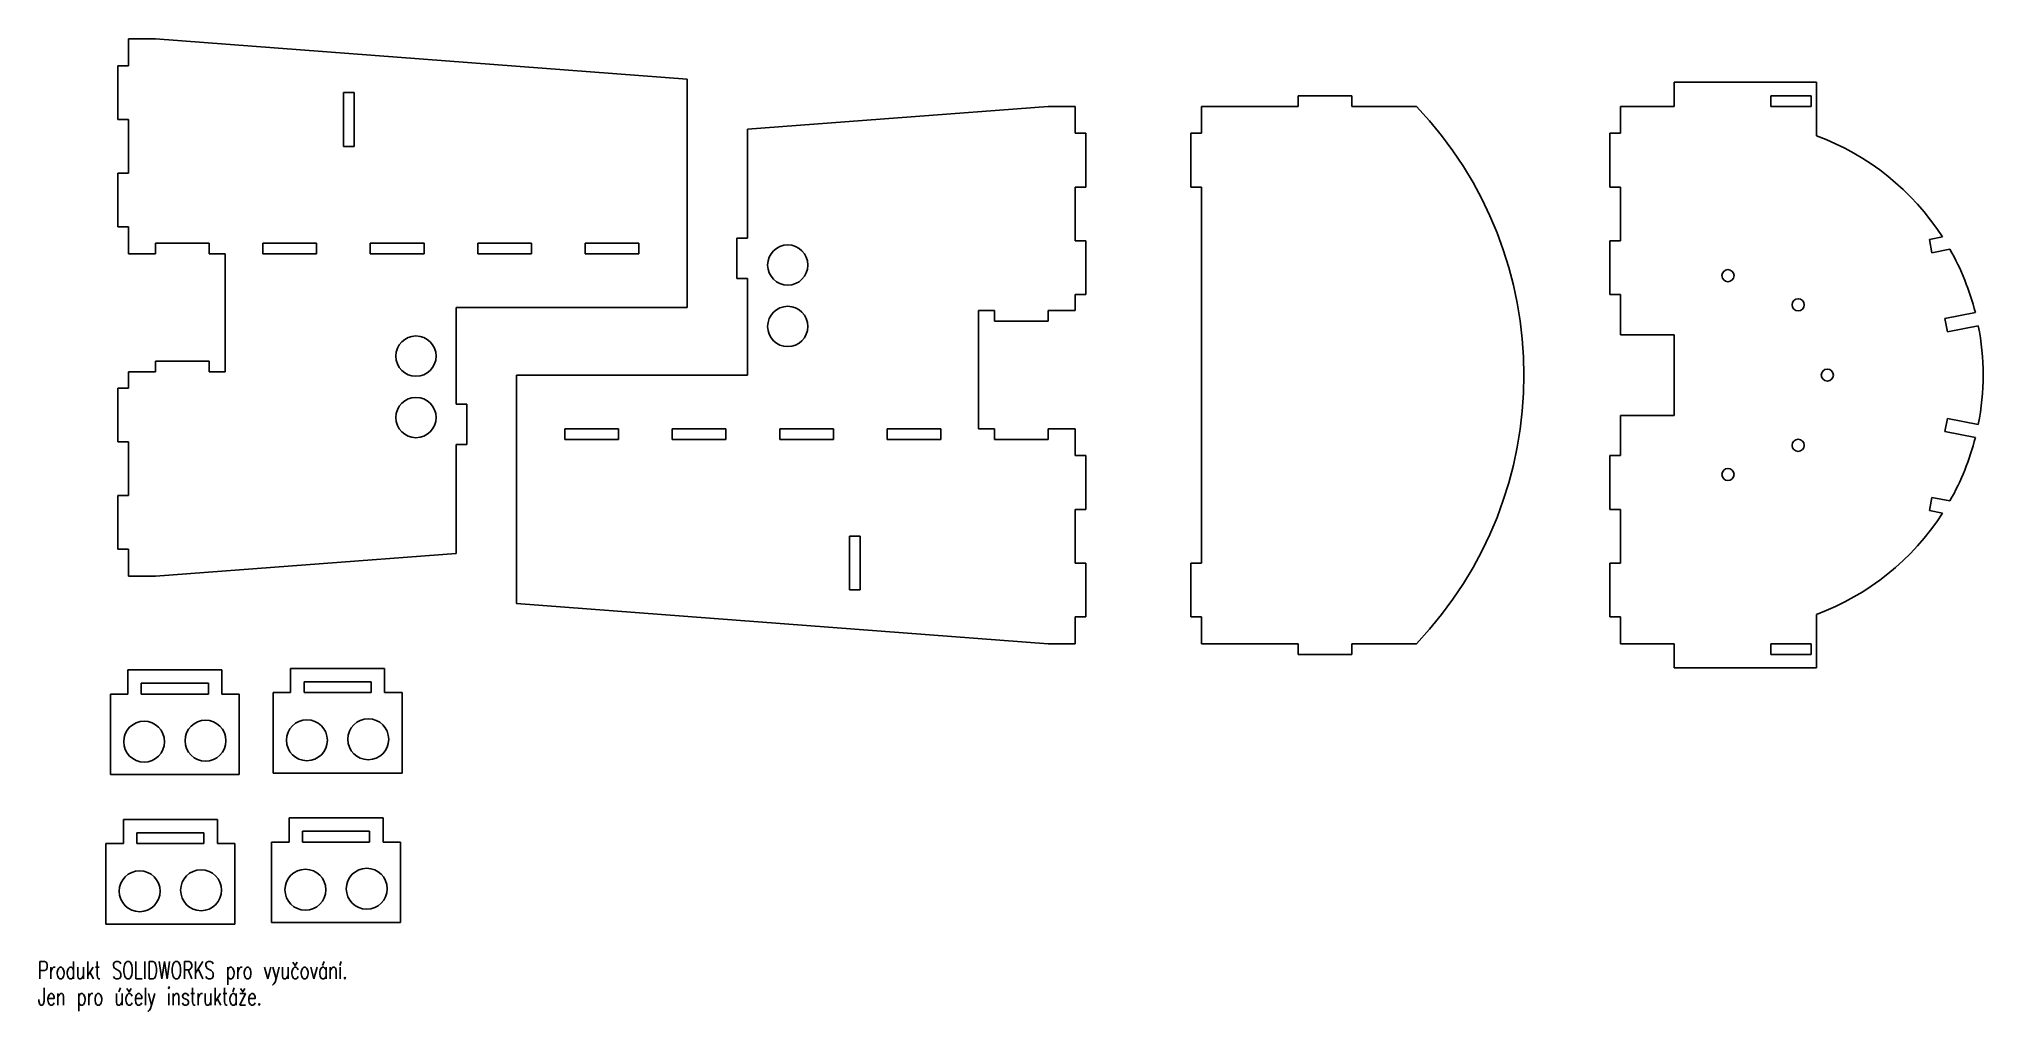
# Model space of a CAD drawing. Header units: millimetres. Extents: x 0 to 724, y 0 to 362.
import ezdxf

# ---------------------------------------------------------------- set-up
doc = ezdxf.new("R2010")
doc.units = ezdxf.units.MM
doc.styles.add('SLDTEXTSTYLE0', font='TXT', dxfattribs={"width": 0.7, "bigfont": 'bigfont'})

msp = doc.modelspace()

# ---------------------------------------------------------------- linework, layer by layer
at = {"color": 7, "linetype": 'Continuous', "lineweight": 25}
for p, q in [((33.79, 361.64), (33.79, 351.64)), ((33.79, 361.64), (43.79, 361.64)), ((241.79, 346.64), (43.79, 361.64)), ((29.79, 351.64), (29.79, 331.64)), ((29.79, 351.64), (33.79, 351.64)), ((117.79, 341.64), (113.79, 341.64)), ((113.79, 341.64), (113.79, 321.64)), ((117.79, 341.64), (117.79, 321.64)), ((241.79, 346.64), (241.79, 261.64)), ((469.31, 336.5), (469.31, 340.5)), ((469.31, 340.5), (489.31, 340.5)), ((489.31, 336.5), (489.31, 340.5)), ((609.3, 336.5), (609.3, 345.5)), ((609.3, 345.5), (662.3, 345.5)), ((645.3, 340.5), (660.3, 340.5)), ((645.3, 336.5), (645.3, 340.5)), ((660.3, 336.5), (660.3, 340.5)), ((662.3, 325.58), (662.3, 345.5)), ((376.22, 336.5), (264.22, 328.01)), ((386.22, 336.5), (376.22, 336.5)), ((386.22, 336.5), (386.22, 326.5)), ((433.31, 336.5), (469.31, 336.5)), ((433.31, 326.5), (433.31, 336.5)), ((489.31, 336.5), (513.31, 336.5)), ((589.3, 326.5), (589.3, 336.5)), ((609.3, 336.5), (589.3, 336.5)), ((660.3, 336.5), (645.3, 336.5)), ((29.79, 331.64), (33.79, 331.64)), ((33.79, 331.64), (33.79, 311.64)), ((264.22, 328.01), (264.22, 287.5)), ((390.22, 326.5), (386.22, 326.5)), ((390.22, 306.5), (390.22, 326.5)), ((433.31, 326.5), (429.31, 326.5)), ((429.31, 306.5), (429.31, 326.5)), ((585.3, 306.5), (585.3, 326.5)), ((589.3, 326.5), (585.3, 326.5)), ((117.79, 321.64), (113.79, 321.64)), ((29.79, 311.64), (29.79, 291.64)), ((29.79, 311.64), (33.79, 311.64)), ((390.22, 306.5), (386.22, 306.5)), ((386.22, 306.5), (386.22, 286.5)), ((433.31, 306.5), (429.31, 306.5)), ((433.31, 166.5), (433.31, 306.5)), ((589.3, 306.5), (585.3, 306.5)), ((589.3, 286.5), (589.3, 306.5)), ((29.79, 291.64), (33.79, 291.64)), ((33.79, 291.64), (33.79, 281.64)), ((43.79, 285.64), (63.79, 285.64)), ((43.79, 281.64), (43.79, 285.64)), ((63.79, 281.64), (63.79, 285.64)), ((83.79, 285.64), (103.79, 285.64)), ((83.79, 281.64), (83.79, 285.64)), ((103.79, 281.64), (103.79, 285.64)), ((123.79, 285.64), (143.79, 285.64)), ((123.79, 281.64), (123.79, 285.64)), ((143.79, 281.64), (143.79, 285.64)), ((163.79, 285.64), (183.79, 285.64)), ((163.79, 281.64), (163.79, 285.64)), ((183.79, 281.64), (183.79, 285.64)), ((203.79, 285.64), (223.79, 285.64)), ((203.79, 281.64), (203.79, 285.64)), ((223.79, 281.64), (223.79, 285.64)), ((260.22, 272.5), (260.22, 287.5)), ((264.22, 287.5), (260.22, 287.5)), ((390.22, 286.5), (386.22, 286.5)), ((390.22, 266.5), (390.22, 286.5)), ((585.3, 266.5), (585.3, 286.5)), ((589.3, 286.5), (585.3, 286.5)), ((709.18, 287.91), (704.28, 286.95)), ((704.28, 286.95), (705.24, 282.04)), ((705.24, 282.04), (711.94, 283.36)), ((43.79, 281.64), (33.79, 281.64)), ((69.79, 281.64), (63.79, 281.64)), ((69.79, 281.64), (69.79, 237.64)), ((83.79, 281.64), (103.79, 281.64)), ((123.79, 281.64), (143.79, 281.64)), ((163.79, 281.64), (183.79, 281.64)), ((203.79, 281.64), (223.79, 281.64)), ((264.22, 272.5), (260.22, 272.5)), ((264.22, 272.5), (264.22, 236.5)), ((155.79, 261.64), (241.79, 261.64)), ((155.79, 225.64), (155.79, 261.64)), ((390.22, 266.5), (386.22, 266.5)), ((386.22, 266.5), (386.22, 260.5)), ((589.3, 266.5), (585.3, 266.5)), ((589.3, 251.5), (589.3, 266.5)), ((350.22, 260.5), (356.22, 260.5)), ((350.22, 216.5), (350.22, 260.5)), ((356.22, 260.5), (356.22, 256.5)), ((356.22, 256.5), (376.22, 256.5)), ((376.22, 260.5), (386.22, 260.5)), ((376.22, 260.5), (376.22, 256.5)), ((721.41, 259.75), (710.08, 257.51)), ((710.08, 257.51), (711.05, 252.61)), ((711.05, 252.61), (722.51, 254.87)), ((589.3, 251.5), (609.3, 251.5)), ((609.3, 221.5), (609.3, 251.5)), ((43.79, 237.64), (43.79, 241.64)), ((63.79, 241.64), (43.79, 241.64)), ((63.79, 237.64), (63.79, 241.64)), ((33.79, 231.64), (33.79, 237.64)), ((43.79, 237.64), (33.79, 237.64)), ((69.79, 237.64), (63.79, 237.64)), ((178.22, 151.5), (178.22, 236.5)), ((264.22, 236.5), (178.22, 236.5)), ((29.79, 231.64), (29.79, 211.64)), ((29.79, 231.64), (33.79, 231.64)), ((155.79, 225.64), (159.79, 225.64)), ((159.79, 225.64), (159.79, 210.64)), ((589.3, 206.5), (589.3, 221.5)), ((589.3, 221.5), (609.3, 221.5)), ((710.08, 215.48), (711.05, 220.38)), ((711.05, 220.38), (722.51, 218.12)), ((29.79, 211.64), (33.79, 211.64)), ((33.79, 191.64), (33.79, 211.64)), ((155.79, 210.64), (159.79, 210.64)), ((155.79, 170.13), (155.79, 210.64)), ((216.22, 216.5), (196.22, 216.5)), ((196.22, 216.5), (196.22, 212.5)), ((216.22, 212.5), (196.22, 212.5)), ((216.22, 216.5), (216.22, 212.5)), ((256.22, 216.5), (236.22, 216.5)), ((236.22, 216.5), (236.22, 212.5)), ((256.22, 212.5), (236.22, 212.5)), ((256.22, 216.5), (256.22, 212.5)), ((296.22, 216.5), (276.22, 216.5)), ((276.22, 216.5), (276.22, 212.5)), ((296.22, 212.5), (276.22, 212.5)), ((296.22, 216.5), (296.22, 212.5)), ((336.22, 216.5), (316.22, 216.5)), ((316.22, 216.5), (316.22, 212.5)), ((336.22, 212.5), (316.22, 212.5)), ((336.22, 216.5), (336.22, 212.5)), ((350.22, 216.5), (356.22, 216.5)), ((356.22, 216.5), (356.22, 212.5)), ((376.22, 212.5), (356.22, 212.5)), ((376.22, 216.5), (376.22, 212.5)), ((376.22, 216.5), (386.22, 216.5)), ((386.22, 206.5), (386.22, 216.5)), ((721.41, 213.24), (710.08, 215.48)), ((390.22, 206.5), (386.22, 206.5)), ((390.22, 186.5), (390.22, 206.5)), ((585.3, 186.5), (585.3, 206.5)), ((589.3, 206.5), (585.3, 206.5)), ((29.79, 191.64), (29.79, 171.64)), ((29.79, 191.64), (33.79, 191.64)), ((704.28, 186.04), (705.24, 190.95)), ((705.24, 190.95), (711.94, 189.63)), ((390.22, 186.5), (386.22, 186.5)), ((386.22, 166.5), (386.22, 186.5)), ((589.3, 186.5), (585.3, 186.5)), ((589.3, 166.5), (589.3, 186.5)), ((709.18, 185.08), (704.28, 186.04)), ((302.22, 176.5), (306.22, 176.5)), ((302.22, 156.5), (302.22, 176.5)), ((306.22, 156.5), (306.22, 176.5)), ((29.79, 171.64), (33.79, 171.64)), ((33.79, 161.64), (33.79, 171.64)), ((43.79, 161.64), (155.79, 170.13)), ((33.79, 161.64), (43.79, 161.64)), ((390.22, 166.5), (386.22, 166.5)), ((390.22, 146.5), (390.22, 166.5)), ((433.31, 166.5), (429.31, 166.5)), ((429.31, 146.5), (429.31, 166.5)), ((585.3, 146.5), (585.3, 166.5)), ((589.3, 166.5), (585.3, 166.5)), ((302.22, 156.5), (306.22, 156.5)), ((178.22, 151.5), (376.22, 136.5)), ((390.22, 146.5), (386.22, 146.5)), ((386.22, 136.5), (386.22, 146.5)), ((433.31, 146.5), (429.31, 146.5)), ((433.31, 136.5), (433.31, 146.5)), ((589.3, 146.5), (585.3, 146.5)), ((589.3, 136.5), (589.3, 146.5)), ((662.3, 147.41), (662.3, 127.5)), ((386.22, 136.5), (376.22, 136.5)), ((433.31, 136.5), (469.31, 136.5)), ((469.31, 136.5), (469.31, 132.5)), ((469.31, 132.5), (489.31, 132.5)), ((489.31, 136.5), (513.31, 136.5)), ((489.31, 136.5), (489.31, 132.5)), ((609.3, 136.5), (589.3, 136.5)), ((609.3, 136.5), (609.3, 127.5)), ((660.3, 136.5), (645.3, 136.5)), ((645.3, 136.5), (645.3, 132.5)), ((645.3, 132.5), (660.3, 132.5)), ((660.3, 136.5), (660.3, 132.5)), ((33.51, 117.76), (33.51, 126.76)), ((33.51, 126.76), (68.51, 126.76)), ((68.51, 117.76), (68.51, 126.76)), ((94.11, 118.29), (94.11, 127.29)), ((94.11, 127.29), (129.11, 127.29)), ((129.11, 118.29), (129.11, 127.29)), ((609.3, 127.5), (662.3, 127.5)), ((27.01, 117.76), (27.01, 87.76)), ((27.01, 117.76), (33.51, 117.76)), ((63.51, 121.76), (38.51, 121.76)), ((38.51, 117.76), (38.51, 121.76)), ((38.51, 117.76), (63.51, 117.76)), ((63.51, 117.76), (63.51, 121.76)), ((68.51, 117.76), (75.01, 117.76)), ((75.01, 117.76), (75.01, 87.76)), ((87.61, 118.29), (87.61, 88.29)), ((87.61, 118.29), (94.11, 118.29)), ((124.11, 122.29), (99.11, 122.29)), ((99.11, 118.29), (99.11, 122.29)), ((99.11, 118.29), (124.11, 118.29)), ((124.11, 118.29), (124.11, 122.29)), ((129.11, 118.29), (135.61, 118.29)), ((135.61, 118.29), (135.61, 88.29)), ((27.01, 87.76), (75.01, 87.76)), ((87.61, 88.29), (135.61, 88.29)), ((31.85, 62.1), (31.85, 71.1)), ((31.85, 71.1), (66.85, 71.1)), ((61.85, 66.1), (36.85, 66.1)), ((36.85, 62.1), (36.85, 66.1)), ((61.85, 62.1), (61.85, 66.1)), ((66.85, 62.1), (66.85, 71.1)), ((93.55, 62.65), (93.55, 71.65)), ((93.55, 71.65), (128.55, 71.65)), ((123.55, 66.65), (98.55, 66.65)), ((98.55, 62.65), (98.55, 66.65)), ((123.55, 62.65), (123.55, 66.65)), ((128.55, 62.65), (128.55, 71.65)), ((25.35, 62.1), (25.35, 32.1)), ((25.35, 62.1), (31.85, 62.1)), ((36.85, 62.1), (61.85, 62.1)), ((66.85, 62.1), (73.35, 62.1)), ((73.35, 62.1), (73.35, 32.1)), ((87.05, 62.65), (87.05, 32.65)), ((87.05, 62.65), (93.55, 62.65)), ((98.55, 62.65), (123.55, 62.65)), ((128.55, 62.65), (135.05, 62.65)), ((135.05, 62.65), (135.05, 32.65)), ((25.35, 32.1), (73.35, 32.1)), ((87.05, 32.65), (135.05, 32.65))]:
    msp.add_line(p, q, dxfattribs=at)
for centre, radius in [((279.22, 277.45), 7.5), ((629.3, 273.5), 2.25), ((279.22, 254.59), 7.5), ((655.46, 262.66), 2.25), ((140.79, 243.55), 7.5), ((666.3, 236.5), 2.25), ((140.79, 220.69), 7.5), ((655.46, 210.33), 2.25), ((629.3, 199.5), 2.25), ((39.58, 100.01), 7.62), ((62.43, 100.38), 7.62), ((100.18, 100.54), 7.62), ((123.03, 100.91), 7.62), ((37.92, 44.35), 7.62), ((60.78, 44.72), 7.62), ((99.62, 44.9), 7.62), ((122.48, 45.27), 7.62)]:
    msp.add_circle(centre, radius, dxfattribs=at)
for centre, radius, start, end in [((408.31, 236.5), 145, 316.39718, 43.60282), ((629.3, 236.5), 95, 32.7692, 69.67356), ((629.3, 236.5), 95, 14.16789, 29.55941), ((629.3, 236.5), 95, 348.84907, 11.15093), ((629.3, 236.5), 95, 330.44059, 345.83211), ((629.3, 236.5), 95, 290.32644, 327.2308)]:
    msp.add_arc(centre, radius, start, end, dxfattribs=at)

# ---------------------------------------------------------------- texts
at = {"color": 7, "linetype": 'Continuous', "char_height": 6.5221, "attachment_point": 1, "style": 'SLDTEXTSTYLE0'}
for s, insert in [('Produkt SOLIDWORKS pro vyučování.', (0, 18.19)), ('Jen pro účely instruktáže.', (0, 8.41))]:
    msp.add_mtext(s, dxfattribs=dict(at, insert=insert))

doc.saveas('drawing.dxf')
